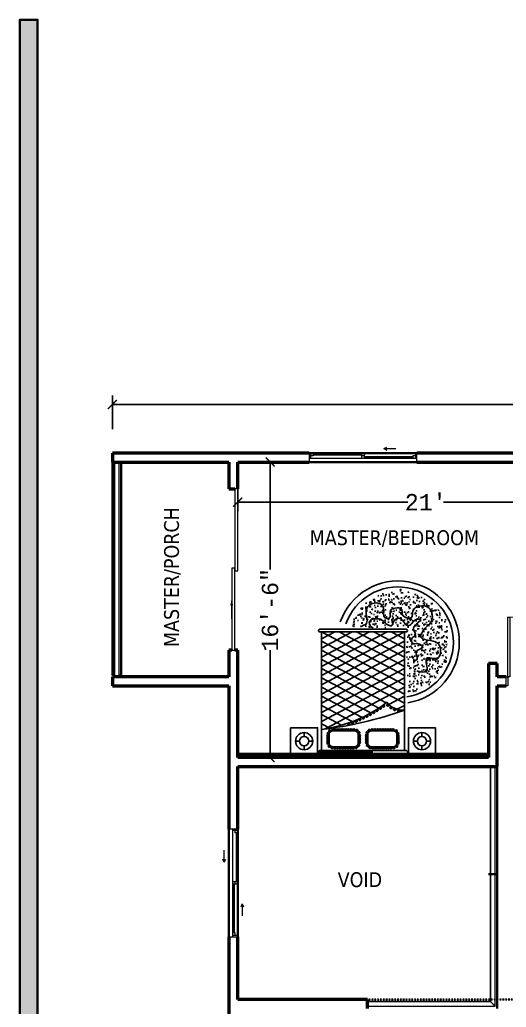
# Model space of a CAD drawing. Header units: inches. Extents: x 8351 to 42256, y 21052 to 33437.
# Drawn here: x 32769 to 33095, y 29821 to 30482 of the extents above; entities that cross this region are included whole.
import ezdxf

# ---------------------------------------------------------------- set-up
doc = ezdxf.new("R2010")
doc.units = ezdxf.units.IN
doc.header["$MEASUREMENT"] = 0
doc.linetypes.add('Overhead 1_16_', pattern=[0.101562, 0.0625, -0.039062])
for name, color, linetype, lineweight in [('A-DETL-GENF', 92, 'Continuous', 9), ('A-DIM', 7, 'Continuous', 25), ('A-DOOR', 10, 'Continuous', 13), ('A-DOOR-FRAM', 31, 'Continuous', 20), ('A-FLOR-HRAL', 11, 'Continuous', 9), ('A-GLAZ', 160, 'Continuous', 13), ('A-TEXT', 7, 'Continuous', 25), ('A-WALL', 7, 'Continuous', 35)]:
    doc.layers.add(name, color=color, linetype=linetype, lineweight=lineweight)
doc.layers.add('A-FUNTURE', color=241, linetype='Continuous')
doc.styles.add('PDF Tahoma', font='tahoma.ttf')
doc.styles.get("Standard").update_dxf_attribs({"font": 'consolab.ttf', "height": 11})
doc.dimstyles.get("Standard").update_dxf_attribs({"dimtxt": 11, "dimasz": 6, "dimexe": 6, "dimexo": 16, "dimgap": 0.09, "dimtad": 0, "dimdec": 0, "dimzin": 0, "dimdsep": 46, "dimlunit": 4, "dimtxsty": 'Standard', "dimblk": 'ARCHTICK', "dimcen": 0.09, "dimclrd": 256, "dimclre": 256, "dimclrt": 256, "dimadec": 0, "dimazin": 0, "dimtfac": 1, "dimtdec": 0, "dimtix": 1, "dimtofl": 0, "dimtmove": 0, "dimatfit": 2, "dimldrblk": 'ARCHTICK', "dimfxl": 1, "dimtolj": 1, "dimtzin": 0, "dimlwd": -1, "dimlwe": -1, "dimarcsym": 0})

# ---------------------------------------------------------------- blocks, each defined once
blk = doc.blocks.new('M_Window-Sliding-Double - 1500 x 1200mm-330903-D-FIRST-FLOOR')
at = {"layer": 'A-GLAZ'}
for q in [(16, 6.85), (16, 4.85), (22, 5.85)]:
    blk.add_line((14, 5.85), q, dxfattribs=at)
blk = doc.blocks.new('M_Door-Interior-Single-6_Panel-Wood - M_Door-Interior-Single-6_Panel-Wood-V3-D-FIRST-FLOOR')
at = {"layer": 'A-DOOR', "lineweight": 20}
for p, q in [((18.62, -2.88), (20, -2.88)), ((18.62, -42.88), (18.62, -2.88)), ((20, -2.88), (20, -42.88)), ((20, -42.88), (18.62, -42.88))]:
    blk.add_line(p, q, dxfattribs=at)
at = {"layer": 'A-DOOR', "lineweight": 9}
blk.add_arc((20, -2.88), 40, 180, 270, dxfattribs=at)
at = {"layer": 'A-DOOR-FRAM'}
for p, q in [((-20.98, 3.13), (-20, 3.13)), ((-20.98, -2.88), (-20.98, 3.13)), ((-20, 3.13), (-20, -2.88)), ((20, 3.13), (20.98, 3.13)), ((20, -2.88), (20, 3.13)), ((20.98, 3.13), (20.98, -2.88)), ((-20, -2.88), (-20.98, -2.88)), ((20.98, -2.88), (20, -2.88))]:
    blk.add_line(p, q, dxfattribs=at)
blk = doc.blocks.new('M_Door-Double-Sliding - 1700 x 2000mm 2-339915-D-FIRST-FLOOR')
at = {"layer": 'A-DETL-GENF', "lineweight": 13}
blk.add_hatch(color=256, dxfattribs=at).paths.add_polyline_path([(24.01, 4.53), (21, 4), (24.01, 3.47)], flags=0)
at = {"layer": 'A-DETL-GENF'}
for p, q in [((24.01, 4.53), (21, 4)), ((33, 4), (21, 4)), ((21, 4), (24.01, 3.47)), ((24.01, 3.47), (24.01, 4.53))]:
    blk.add_line(p, q, dxfattribs=at)
at = {"layer": 'A-DOOR', "lineweight": 20}
for p, q in [((0.98, 8), (-54, 8)), ((-54, 8), (-54, 6.03)), ((0.98, 6.03), (0.98, 8)), ((-54, 6.03), (0.98, 6.03)), ((54, 6.03), (-0.98, 6.03)), ((-0.98, 6.03), (-0.98, 4.06)), ((-0.98, 4.06), (54, 4.06)), ((54, 4.06), (54, 6.03))]:
    blk.add_line(p, q, dxfattribs=at)
blk = doc.blocks.new('M_Window-Sliding-Double - 1500 x 1200mm 8-340021-D-FIRST-FLOOR')
at = {"layer": 'A-GLAZ'}
for p, q in [((14, 5.85), (16, 6.85)), ((36, 2.85), (-36, 2.85)), ((14, 5.85), (16, 4.85)), ((14, 5.85), (22, 5.85)), ((-36, -3.15), (36, -3.15))]:
    blk.add_line(p, q, dxfattribs=at)
at = {"layer": 'A-GLAZ', "lineweight": 20}
for p, q in [((-36, 2.85), (-36, -3.15)), ((-36, 2.85), (-33.5, 2.85)), ((-35.25, 2.85), (-35.25, -0.65)), ((-33.5, 1.1), (-35.25, 1.1)), ((-33.5, 2.85), (-33.5, 1.1)), ((-0.875, -0.65), (-0.875, 2.85)), ((-0.875, 2.85), (0.875, 2.85)), ((0.875, 1.1), (-0.875, 1.1)), ((0.875, 2.85), (0.875, -0.65)), ((33.5, 1.1), (33.5, -0.65)), ((35.25, 1.1), (33.5, 1.1)), ((35.25, 2.85), (36, 2.85)), ((35.25, 2.85), (35.25, -0.65)), ((36, -3.15), (36, 2.85)), ((-36, -0.65), (-35.25, -0.65)), ((-0.875, -0.65), (0.875, -0.65)), ((33.5, -0.65), (36, -0.65))]:
    blk.add_line(p, q, dxfattribs=at)
at = {"layer": 'A-GLAZ', "lineweight": 9}
for p, q in [((-33.5, 2.85), (-0.875, 2.85)), ((0.875, 2.85), (35.25, 2.85)), ((-35.25, -0.65), (-0.875, -0.65)), ((0.875, -0.65), (33.5, -0.65))]:
    blk.add_line(p, q, dxfattribs=at)
at = {"layer": 'A-GLAZ', "lineweight": 30}
for p, q in [((-33.5, 1.975), (-0.875, 1.975)), ((0.875, 0.225), (33.5, 0.225))]:
    blk.add_line(p, q, dxfattribs=at)
blk = doc.blocks.new('Top Rail Type - Top Rail_Internal_-340200-D-FIRST-FLOOR')
at = {"layer": 'A-FLOR-HRAL'}
for p, q in [((-304.86, 368.38), (-304.86, 210.88)), ((-301.86, 207.88), (-301.86, 368.38)), ((-304.86, 210.88), (-387.36, 210.88)), ((-387.36, 207.88), (-301.86, 207.88))]:
    blk.add_line(p, q, dxfattribs=at)
blk.add_open_spline([(-301.86, 207.88), (-301.86, 207.88), (-301.88, 207.9), (-301.98, 208), (-302.11, 208.13), (-302.24, 208.26), (-302.35, 208.37), (-302.47, 208.5), (-302.6, 208.63), (-302.74, 208.77), (-302.89, 208.92), (-303.04, 209.07), (-303.2, 209.22), (-303.36, 209.38), (-303.51, 209.54), (-303.67, 209.69), (-303.82, 209.84), (-303.97, 209.99), (-304.11, 210.13), (-304.24, 210.26), (-304.36, 210.39), (-304.47, 210.5), (-304.6, 210.63), (-304.74, 210.76), (-304.83, 210.86), (-304.86, 210.88), (-304.86, 210.88)], degree=3, knots=[0, 0, 0, 0, 0.066667, 0.133333, 0.2, 0.233333, 0.266667, 0.3, 0.333333, 0.366667, 0.4, 0.433333, 0.466667, 0.5, 0.533333, 0.566667, 0.6, 0.633333, 0.666667, 0.7, 0.733333, 0.766667, 0.8, 0.866667, 0.933333, 1, 1, 1, 1], dxfattribs=at)
blk = doc.blocks.new('Top Rail Type - Top Rail_Internal_-V5-D-FIRST-FLOOR')
at = {"layer": 'A-FLOR-HRAL'}
for p, q in [((-304.88, 210.9), (-304.88, 368.38)), ((-301.83, 207.86), (-301.83, 368.38)), ((-387.36, 210.9), (-304.88, 210.9)), ((-387.36, 207.86), (-301.83, 207.86))]:
    blk.add_line(p, q, dxfattribs=at)
blk = doc.blocks.new('Top Rail Type - Top Rail_Internal_-340793-D-FIRST-FLOOR')
at = {"layer": 'A-FLOR-HRAL'}
for p, q in [((-556.86, 572.38), (-556.86, 428.38)), ((-553.86, 428.38), (-553.86, 572.38))]:
    blk.add_line(p, q, dxfattribs=at)
blk = doc.blocks.new('Top Rail Type - Top Rail_Internal_-V6-D-FIRST-FLOOR')
at = {"layer": 'A-FLOR-HRAL'}
for p, q in [((-556.88, 428.38), (-556.88, 572.38)), ((-553.83, 428.38), (-553.83, 572.38))]:
    blk.add_line(p, q, dxfattribs=at)
blk = doc.blocks.new('L')
for centre, radius in [((0, 15), 15), ((0, 8), 7.51)]:
    blk.add_circle(centre, radius)
blk = doc.blocks.new('*E85')
for p, rotation in [((-459, 879), 50.16030275748668), ((-428, 896), 8.693462774751994), ((-103, 894), 339.266580008633), ((-76, 870), 297.7997400258982), ((-470, 701), 97.06632003453065), ((-73, 691), 250.8937227488539), ((-454, 670), 138.5331600172653), ((-96, 663), 209.4268827661192), ((146, 520), 22.35851998242707), ((197, 540), 20.60777259956183), ((-98, 397), 31.11225689675329), ((-51, 425), 29.36150951388798), ((-3, 451), 27.61076213102283), ((46, 476), 25.86001474815761), ((96, 499), 24.10926736529229), ((-497, 339), 347.8222479572005), ((-445, 322), 335.8757408215989), ((-398, 295), 323.9292336859971), ((-357, 258), 311.9827265503954), ((-279, 273), 38.11524642821421), ((-235, 306), 36.36449904534899), ((-191, 338), 34.61375166248375), ((-145, 368), 32.86300427961852)]:
    blk.add_blockref('L', p, dxfattribs=dict(rotation=rotation))
at = {"xscale": -1}
for p, rotation in [((68, 870), 62.20025997410173), ((94, 894), 20.73341999136698), ((419, 896), 351.3065372252481), ((450, 879), 309.8396972425134), ((65, 691), 109.106277251146), ((462, 701), 262.9336799654693), ((87, 663), 150.5731172338808), ((445, 670), 221.4668399827347)]:
    blk.add_blockref('L', p, dxfattribs=dict(at, rotation=rotation))
blk = doc.blocks.new('A$C788A0360')
at = {"linetype": 'Continuous'}
for p, q in [((225, 369, -343), (225, 303, -343)), ((147, 225, -343), (81, 225, -343)), ((369, 225, -343), (303, 225, -343)), ((225, 147, -343), (225, 81, -343))]:
    blk.add_line(p, q, dxfattribs=at)
at = {"linetype": 'Continuous', "elevation": -343}
blk.add_lwpolyline([(0, 0), (450, 0), (450, 450), (0, 450)], close=True, dxfattribs=at)
at = {"linetype": 'Continuous'}
for radius in [144, 77.8]:
    blk.add_circle((225, 225, -343), radius, dxfattribs=at)
blk = doc.blocks.new('_ArchTick')
at = {"color": 0, "linetype": 'ByBlock', "const_width": 0.15}
blk.add_lwpolyline([(-0.5, -0.5), (0.5, 0.5)], dxfattribs=at)
blk = doc.blocks.new('*D86')
at = {"layer": 'A-DIM', "transparency": 16777216}
for p, q in [((32914.68, 30170), (32914.68, 30153.08)), ((33166.68, 30170), (33166.68, 30153.08)), ((32914.68, 30159.08), (33028.68, 30159.08)), ((33166.68, 30159.08), (33052.67, 30159.08))]:
    blk.add_line(p, q, dxfattribs=at)
at = {"layer": 'Defpoints', "color": 0, "transparency": 16777216}
for p in [(32914.68, 30186), (33166.68, 30186), (33166.68, 30159.08)]:
    blk.add_point(p, dxfattribs=at)
at = {"layer": 'A-DIM', "transparency": 16777216, "xscale": 6, "yscale": 6, "zscale": 6, "rotation": 180}
blk.add_blockref('_ArchTick', (32914.68, 30159.08), dxfattribs=at)
at = {"layer": 'A-DIM', "transparency": 16777216, "xscale": 6, "yscale": 6, "zscale": 6}
blk.add_blockref('_ArchTick', (33166.68, 30159.08), dxfattribs=at)
at = {"layer": 'A-DIM', "transparency": 16777216, "insert": (33040.68, 30159.08), "char_height": 11, "attachment_point": 5}
blk.add_mtext("\\A1;21'", dxfattribs=at)
blk = doc.blocks.new('*D87')
at = {"layer": 'A-DIM', "transparency": 16777216}
for p, q in [((32930.68, 30186), (32942.38, 30186)), ((32936.38, 30186), (32936.38, 30114.08)), ((32936.38, 29988), (32936.38, 30059.92)), ((32930.68, 29988), (32942.38, 29988))]:
    blk.add_line(p, q, dxfattribs=at)
at = {"layer": 'Defpoints', "color": 0, "transparency": 16777216}
for p in [(32914.68, 30186), (32914.68, 29988), (32936.38, 29988)]:
    blk.add_point(p, dxfattribs=at)
at = {"layer": 'A-DIM', "transparency": 16777216, "xscale": 6, "yscale": 6, "zscale": 6}
for p, rotation in [((32936.38, 30186), 90), ((32936.38, 29988), 270)]:
    blk.add_blockref('_ArchTick', p, dxfattribs=dict(at, rotation=rotation))
at = {"layer": 'A-DIM', "transparency": 16777216, "insert": (32936.38, 30087), "char_height": 11, "attachment_point": 5, "rotation": 90}
blk.add_mtext('\\A1;16\'-6"', dxfattribs=at)
blk = doc.blocks.new('*D88')
at = {"layer": 'A-DIM', "transparency": 16777216}
for p, q in [((32830.68, 30208), (32830.68, 30230.53)), ((33394.68, 30208), (33394.68, 30230.53)), ((32830.68, 30224.53), (33100.33, 30224.53)), ((33394.68, 30224.53), (33125.03, 30224.53))]:
    blk.add_line(p, q, dxfattribs=at)
at = {"layer": 'Defpoints', "color": 0, "transparency": 16777216}
for p in [(33394.68, 30224.53), (32830.68, 30192), (33394.68, 30192)]:
    blk.add_point(p, dxfattribs=at)
at = {"layer": 'A-DIM', "transparency": 16777216, "xscale": 6, "yscale": 6, "zscale": 6, "rotation": 180}
blk.add_blockref('_ArchTick', (32830.68, 30224.53), dxfattribs=at)
at = {"layer": 'A-DIM', "transparency": 16777216, "xscale": 6, "yscale": 6, "zscale": 6}
blk.add_blockref('_ArchTick', (33394.68, 30224.53), dxfattribs=at)
at = {"layer": 'A-DIM', "transparency": 16777216, "insert": (33112.68, 30224.53), "char_height": 11, "attachment_point": 5}
blk.add_mtext("\\A1;47'", dxfattribs=at)
blk = doc.blocks.new('*D89')
at = {"layer": 'A-DIM', "transparency": 16777216}
for p, q in [((33410.68, 30192), (33457.93, 30192)), ((33451.93, 30192), (33451.93, 29855.85)), ((33451.93, 29496), (33451.93, 29832.14)), ((33104.68, 29496), (33457.93, 29496))]:
    blk.add_line(p, q, dxfattribs=at)
at = {"layer": 'Defpoints', "color": 0, "transparency": 16777216}
for p in [(33394.68, 30192), (33088.68, 29496), (33451.93, 29496)]:
    blk.add_point(p, dxfattribs=at)
at = {"layer": 'A-DIM', "transparency": 16777216, "xscale": 6, "yscale": 6, "zscale": 6}
for p, rotation in [((33451.93, 30192), 90), ((33451.93, 29496), 270)]:
    blk.add_blockref('_ArchTick', p, dxfattribs=dict(at, rotation=rotation))
at = {"layer": 'A-DIM', "transparency": 16777216, "insert": (33451.93, 29844), "char_height": 11, "attachment_point": 5, "rotation": 90}
blk.add_mtext("\\A1;58'", dxfattribs=at)

msp = doc.modelspace()

# ---------------------------------------------------------------- hatches: boundary and pattern name
at = {"layer": 'A-FUNTURE', "ltscale": 120}
h = msp.add_hatch(dxfattribs=at)
h.set_pattern_fill('AR-CONC', color=256, scale=0.04, angle=-180, style=0)
h.set_pattern_definition([(230, (33519.306, 30448.479), (-7.287387, 0.637563), [0.762, -8.382]), (175, (33519.306, 30448.479), (1.40971, -7.642266), [0.6096, -6.7056]), (280.451, (33518.6985, 30448.532), (-5.8777, -7.00467), [0.6476, -7.1236]), (226.1842, (33519.306, 30446.447), (-10.84316, 1.68169), [1.143, -12.573]), (276.6356, (33518.402, 30446.587), (-9.49617, -9.89702), [0.9714, -10.6854]), (171.184, (33519.306, 30446.447), (-9.49618, -9.897), [0.9144, -10.0584]), (201, (33518.29, 30446.955), (-6.064595, 4.09062), [0.762, -8.382]), (146, (33518.29, 30446.955), (-2.47208, -7.36752), [0.6096, -6.7056]), (251.4514, (33517.7844, 30447.296), (-8.53666, -3.276914), [0.6476, -7.1236]), (217.5, (33519.3058, 30448.4789), (-0.123544, -3.382202), [0, -6.62432, 0, -6.8072, 0, -6.731]), (187.5, (33519.3058, 30448.479), (-2.672787, -4.007223), [0, -3.88112, 0, -6.47192, 0, -2.5654]), (147.5, (33521.5715, 30448.4789), (-5.423624, 0.22915), [0, -2.54, 0, -7.9248, 0, -10.5156]), (137.5, (33522.5875, 30448.479), (-5.925167, -1.01706), [0, -3.302, 0, -5.26288, 0, -7.4676])])
h.paths.add_polyline_path([(33029.18, 30030.43), (33043.43, 30036.55), (33050.39, 30044.83), (33055.7, 30053.77), (33055.86, 30076.44), (33051.72, 30084.72), (33042.6, 30093.65), (33024.54, 30100.94), (33008.96, 30097.63), (32999.35, 30090.84), (32990.4, 30078.92), (32990.4, 30075.28), (33032.99, 30075.12), (33030.67, 30072.14), (33027.19, 30068)])
at = {"layer": 'A-WALL', "transparency": 33554687}
h = msp.add_hatch(dxfattribs=at)
h.set_pattern_fill('GRAVEL', color=8, scale=26, angle=268)
h.set_pattern_definition([(136.01279, (29298.2475, 29253.3007), (-226.5983582, 216.0397742), [3.49794, -346.29629]), (92.96974, (29295.7308, 29255.73), (15.09551853, -312.71732494), [6.00257, -594.25404]), (40.510447, (29295.4198, 29261.7245), (-294.8996457, -249.860359), [4.23249, -419.01685]), (175.27369, (29289.2776, 29272.0852), (518.77584314, -44.1318998), [5.46619, -541.15251]), (200.833654, (29283.83, 29272.5356), (316.3468726, 119.03216454), [5.36003, -530.6437]), (265.27369, (29278.8205, 29270.6293), (44.1318998, 518.77584314), [5.46619, -541.15251]), (305.69424, (29278.3701, 29265.1817), (-248.04558514, 346.86796868), [7.22875, -715.64606]), (340.255328, (29282.5877, 29259.3109), (565.29984466, -201.85164263), [6.82469, -675.64436]), (29.429566, (29289.0112, 29257.0053), (345.05319485, 196.07726213), [5.4847, -542.9859]), (83.23636, (29293.7882, 29259.7002), (-35.9654176, -284.9183896), [6.26163, -306.81983]), (130.397438, (29294.5256, 29265.9183), (-274.93713356, 321.79119409), [8.09765, -801.66775]), (46.814075, (29288.1195, 29246.37), (162.2566774, 176.444809), [2.76383, -273.61997]), (79.469234, (29290.011, 29248.3852), (-63.7643529, -335.9793257), [5.25816, -520.5593]), (133, (29290.972, 29253.555), (-25.98416, 0.90739), [3.67695, -33.0926]), (111.19859, (29294.1536, 29255.2648), (47.4313884, -131.7355813), [1.9801, -196.03]), (199.80141, (29293.4376, 29257.111), (78.8598714, 23.262001), [2.80028, -137.214]), (298.96376, (29290.803, 29256.1623), (49.246162, -79.7672583), [4.54815, -147.0566]), (69.56505, (29293.005, 29252.183), (-27.798935, -51.060936), [3.28877, -78.93045]), (284.38954, (29293.9639, 29272.1817), (68.87861536, -262.56377577), [4.6072, -456.11397]), (338.346176, (29295.1088, 29267.719), (-282.1962289, 113.9179021), [3.86519, -382.6526]), (201.19859, (29298.202, 29252.0015), (131.7355813, 47.4313884), [3.96019, -194.04991]), (251.61046, (29294.51, 29250.5695), (87.02635365, 257.1194543), [4.6072, -456.11397]), (247.443955, (29277.8537, 29272.7443), (56.5052576, 128.1060337), [4.44288, -217.70122]), (202.77514, (29276.1495, 29268.6413), (290.3627111, 119.9395515), [3.72263, -368.54072]), (334.80141, (29272.209, 29252.649), (128.1060337, -56.5052576), [3.96019, -194.04991]), (285.354025, (29275.7923, 29250.963), (-92.1406161, 341.4236472), [4.3584, -431.48101]), (337.443955, (29272.6535, 29265.3813), (-128.1060337, 56.5052576), [2.22144, -219.92266]), (9.30993, (29272.2634, 29254.208), (104.844033, 22.354614), [1.32574, -131.24877]), (73.96376, (29273.5717, 29254.4226), (-28.706322, -77.045098), [5.36003, -101.84072]), (94.009006, (29275.0523, 29259.574), (16.91029236, -260.74900194), [4.9673, -491.762]), (211.69007, (29288.464, 29256.244), (52.87571, 24.169388), [3.74977, -89.99456]), (261.157227, (29285.2736, 29254.2741), (-67.39390055, -439.9159717), [6.54664, -648.11663]), (328.945396, (29284.2672, 29247.8053), (-178.2595829, 110.2883544), [2.67686, -265.00953]), (358, (29286.56, 29246.424), (26.89155, 25.07677), [1.56, -24.44]), (28.25644, (29275.85, 29260.0665), (-185.5186782, -97.5849376), [3.61202, -357.59152]), (316.01279, (29279.0316, 29261.7765), (226.5983582, -216.0397742), [6.99587, -342.79835]), (268, (29284.065, 29256.918), (25.07677, -26.89155), [6.76, -19.24]), (233.304846, (29283.8292, 29250.162), (-190.96299966, -253.4899066), [4.11096, -406.98513]), (162.0546, (29281.3727, 29246.8657), (-103.029259, 29.613709), [3.78565, -185.4972]), (115.645975, (29277.7712, 29248.0321), (-242.60126365, 502.7729377), [6.16369, -610.20633]), (83.42608, (29275.1035, 29253.5886), (37.7801914, 336.88671262), [6.52077, -645.55591])])
h.paths.add_polyline_path([(32780.59, 30482.28), (32768.59, 30482.28), (32768.59, 29269.97), (32780.59, 29269.97)])

# ---------------------------------------------------------------- linework, layer by layer
at = {"layer": 'A-FUNTURE', "ltscale": 120}
for p, q in [((33027.87, 30074), (32969.49, 30074)), ((33027.87, 30072.22), (32969.49, 30072.22)), ((32970.84, 29992.66), (32970.84, 30072.22)), ((32991.41, 30072.22), (32970.84, 30061.37)), ((33026.43, 30072.22), (32970.84, 30042.9)), ((33014.76, 30072.22), (32970.84, 30049.06)), ((33003.08, 30072.22), (32970.84, 30055.21)), ((32979.73, 30072.22), (32970.84, 30067.53)), ((32970.92, 30072.22), (33026.52, 30042.9)), ((32982.6, 30072.22), (33026.52, 30049.06)), ((32994.28, 30072.22), (33026.52, 30055.21)), ((33005.95, 30072.22), (33026.52, 30061.37)), ((33017.63, 30072.22), (33026.52, 30067.53)), ((33026.43, 29992.66), (33026.43, 30072.22)), ((33026.43, 30066.06), (32970.84, 30036.74)), ((32970.92, 30066.06), (33026.52, 30036.74)), ((33026.43, 30059.9), (32970.84, 30030.58)), ((33026.43, 30059.9), (32970.84, 30030.58)), ((32970.92, 30059.9), (33026.52, 30030.58)), ((32970.92, 30059.9), (33026.52, 30030.58)), ((33026.43, 30053.74), (32970.84, 30024.42)), ((33026.43, 30053.74), (32970.84, 30024.42)), ((33026.43, 30047.59), (32970.84, 30018.26)), ((32970.92, 30053.74), (33026.52, 30024.42)), ((32970.92, 30053.74), (33026.52, 30024.42)), ((32970.92, 30047.59), (33014.29, 30024.72)), ((33026.43, 30041.43), (32970.84, 30012.11)), ((32970.92, 30041.43), (33009.32, 30021.18)), ((32970.92, 30035.27), (33003.91, 30017.87)), ((33026.43, 30035.27), (32973.31, 30007.25)), ((32970.92, 30029.11), (32998, 30014.83)), ((33026.43, 30029.11), (33015.96, 30023.59)), ((32970.92, 30022.95), (32991.51, 30012.09)), ((33026.43, 30022.95), (33021.52, 30020.36)), ((32970.84, 30016.84), (32984.35, 30009.71)), ((32970.84, 30010.68), (32976.33, 30007.79)), ((32975.99, 30003.74), (32975.99, 29997.51)), ((32993.02, 30005.96), (32978.43, 30005.96)), ((32995.45, 29997.51), (32995.45, 30003.74)), ((33001.9, 29997.51), (33001.9, 30003.74)), ((33004.34, 30005.96), (33018.93, 30005.96)), ((33021.36, 30003.74), (33021.36, 29997.51)), ((32978.43, 29995.29), (32993.02, 29995.29)), ((33018.93, 29995.29), (33004.34, 29995.29)), ((33005.22, 29991.92), (32968.77, 29991.92)), ((33027.87, 29992.66), (32969.49, 29992.66)), ((33027.87, 29990), (32969.49, 29990)), ((33028.45, 29990.42), (32997.37, 29990.42))]:
    msp.add_line(p, q, dxfattribs=at)
for radius in [41.07, 37.07]:
    msp.add_arc((33022.17, 30065.25), radius, 279.20948, 160.59433, dxfattribs=at)
for centre, major_axis, start_param, end_param in [((32969.87, 30073.11), (-1.05, 0), 5.087261, 7.479109), ((33027.48, 30073.11), (-1.05, 0), 1.945669, 4.337516), ((32958.16, 30085.77), (87.27, 0), -1.425017, -0.865886), ((33025.36, 30031.51), (-12.79, 0), 0.586446, 1.654692), ((32944.02, 30208.62), (222.44, 0), -1.449949, -1.191271), ((32978.43, 30003.74), (2.43, 0), 1.570796, 3.141593), ((32993.02, 30003.74), (2.43, 0), 0, 1.570796), ((33004.34, 30003.74), (-2.43, 0), 4.712389, 6.283185), ((33018.93, 30003.74), (2.43, 0), 0, 1.570796), ((32978.43, 29997.51), (-2.43, 0), 0, 1.570796), ((32993.02, 29997.51), (-2.43, 0), 1.570796, 3.141593), ((33004.34, 29997.51), (2.43, 0), 3.141593, 4.712389), ((33018.93, 29997.51), (-2.43, 0), 1.570796, 3.141593), ((32970.18, 29991.33), (1.62, 0), 2.013311, 4.269875), ((33027.18, 29991.33), (-1.62, 0), 2.013311, 4.269875)]:
    msp.add_ellipse(centre, major_axis=major_axis, ratio=0.913573, start_param=start_param, end_param=end_param, dxfattribs=at)
for points in [[(33034.81, 30046.03), (33041.37, 30046.03), (33041.37, 30054.55), (33048.37, 30054.55), (33049.68, 30063.5), (33044, 30066.34), (33037.66, 30068.52), (33040.28, 30074.64), (33044.22, 30078.79), (33042.69, 30088.4), (33031.97, 30085.99), (33031.31, 30082.06), (33025.19, 30083.59), (33024.53, 30087.52), (33020.16, 30088.18), (33017.1, 30086.43), (33016.22, 30081.41), (33013.6, 30081.63), (33012.51, 30087.52), (33011.63, 30089.92), (33002.89, 30090.14), (33000.7, 30085.34), (33001.35, 30080.75), (33000.7, 30077.48), (32998.73, 30076.38), (32996.98, 30075.51)], [(33032.19, 30052.58), (33035.03, 30054.11), (33034.16, 30058.48), (33036.78, 30060.66), (33038.75, 30061.75), (33035.03, 30064.37), (33032.19, 30064.37), (33031.31, 30067.65), (33033.72, 30070.05), (33032.63, 30073.76), (33034.81, 30077.91), (33037.22, 30080.53), (33033.94, 30080.32), (33030.66, 30077.04), (33028.25, 30076.38), (33025.85, 30079.22), (33022.79, 30081.41), (33018.63, 30078.13), (33018.19, 30076.6), (33015.79, 30076.6), (33011.63, 30079.88), (33006.38, 30080.97), (33003.1, 30079.44), (33003.98, 30075.73), (33005.51, 30074.86)]]:
    msp.add_spline(points, degree=3, dxfattribs=at)
at = {"layer": 'A-WALL', "lineweight": 50}
for p, q in [((32962.68, 30192), (32830.68, 30192)), ((32830.68, 30192), (32830.68, 30186)), ((33175.68, 30192), (33034.68, 30192)), ((32830.68, 30186), (32908.68, 30186)), ((32908.68, 30186), (32908.68, 30168)), ((32914.68, 30168), (32914.68, 30186)), ((32914.68, 30186), (32962.68, 30186)), ((33034.68, 30186), (33160.68, 30186)), ((32908.68, 30168), (32912.71, 30168)), ((32910.74, 30060), (32908.68, 30060)), ((32908.68, 30060), (32908.68, 30042)), ((32914.68, 30060), (32912.71, 30060)), ((32914.68, 29988), (32914.68, 30060)), ((33088.68, 30051), (33082.68, 30051)), ((33082.68, 30051), (33082.68, 29988)), ((33088.68, 30042), (33088.68, 30051)), ((32908.68, 30042), (32830.68, 30042)), ((32830.68, 30042), (32830.68, 30036)), ((33094.69, 30042), (33088.68, 30042)), ((32830.68, 30036), (32908.68, 30036)), ((32908.68, 30036), (32908.68, 29940)), ((33088.68, 29982), (33088.68, 30036)), ((33088.68, 30036), (33094.69, 30036)), ((33082.68, 29990), (32914.68, 29990)), ((33082.68, 29988), (32914.68, 29988)), ((32914.68, 29940), (32914.68, 29982)), ((32914.68, 29982), (33088.68, 29982)), ((32908.68, 29868), (32908.68, 29778)), ((32914.68, 29826), (32914.68, 29868)), ((33001.68, 29826), (32914.68, 29826)), ((33001.68, 29820), (33001.68, 29826))]:
    msp.add_line(p, q, dxfattribs=at)
at = {"layer": 'A-WALL'}
for p, q in [((32962.68, 30192), (33277.68, 30192)), ((32830.68, 30043), (32830.68, 30186)), ((32836.68, 30186), (32836.68, 30042)), ((33034.68, 30186), (32962.68, 30186)), ((32832.16, 30043), (32830.68, 30043)), ((32836.68, 30043), (32835.2, 30043)), ((33088.68, 29982), (33088.68, 29820)), ((32908.68, 29868), (32908.68, 29940)), ((32914.68, 29940), (32914.68, 29868)), ((33088.68, 29910), (33082.68, 29910))]:
    msp.add_line(p, q, dxfattribs=at)
at = {"layer": 'A-WALL', "color": 8, "linetype": 'Overhead 1_16_'}
msp.add_line((33001.68, 29826), (33160.68, 29826), dxfattribs=at)
at = {"layer": 'A-WALL'}
msp.add_lwpolyline([(32768.59, 29269.97), (32780.59, 29269.97), (32780.59, 30482.28), (32768.59, 30482.28)], close=True, dxfattribs=at)

# ---------------------------------------------------------------- block references
at = {"layer": 'A-DOOR'}
for name, p, rotation in [('M_Door-Double-Sliding - 1700 x 2000mm 2-339915-D-FIRST-FLOOR', (32906.68, 30114), 269.9999999999999), ('M_Door-Interior-Single-6_Panel-Wood - M_Door-Interior-Single-6_Panel-Wood-V3-D-FIRST-FLOOR', (33115.68, 30039.12), 180)]:
    msp.add_blockref(name, p, dxfattribs=dict(at, rotation=rotation))
at = {"layer": 'A-FLOR-HRAL'}
for name in ['Top Rail Type - Top Rail_Internal_-V6-D-FIRST-FLOOR', 'Top Rail Type - Top Rail_Internal_-340793-D-FIRST-FLOOR', 'Top Rail Type - Top Rail_Internal_-340200-D-FIRST-FLOOR', 'Top Rail Type - Top Rail_Internal_-V5-D-FIRST-FLOOR']:
    msp.add_blockref(name, (33389.03, 29613.62), dxfattribs=at)
at = {"layer": 'A-FUNTURE', "ltscale": 120, "zscale": 0.04}
for name, p, xscale, yscale, rotation in [('*E85', (32998.47, 30035.16), 0.04864904047065029, 0.04444444444444445, 180), ('A$C788A0360', (32950.18, 30008, 13.71), -0.04, 0.04, 180), ('A$C788A0360', (33047.18, 30008, 13.71), 0.04, 0.04, 180), ('L', (33001.9, 30002.87), 0.04444444444444445, 0.04864904047065029, 89.99999999999997), ('L', (33001.9, 30001.26), 0.04444444444444445, 0.04864904047065029, 89.99999999999997), ('L', (33021.36, 30002.4), 0.04444444444444445, 0.04864904047065029, 270), ('L', (33021.36, 30000.79), 0.04444444444444445, 0.04864904047065029, 270), ('L', (33001.9, 29999.65), 0.04444444444444445, 0.04864904047065029, 89.99999999999997), ('L', (33001.9, 29998.04), 0.04444444444444445, 0.04864904047065029, 89.99999999999997), ('L', (33005.22, 29995.29), 0.04864904047065029, 0.04444444444444445, 180), ('L', (33006.98, 29995.29), 0.04864904047065029, 0.04444444444444445, 180), ('L', (33008.74, 29995.29), 0.04864904047065029, 0.04444444444444445, 180), ('L', (33010.5, 29995.29), 0.04864904047065029, 0.04444444444444445, 180), ('L', (33012.26, 29995.29), 0.04864904047065029, 0.04444444444444445, 180), ('L', (33014.02, 29995.29), 0.04864904047065029, 0.04444444444444445, 180), ('L', (33015.78, 29995.29), 0.04864904047065029, 0.04444444444444445, 180), ('L', (33017.54, 29995.29), 0.04864904047065029, 0.04444444444444445, 180), ('L', (33021.36, 29999.19), 0.04444444444444445, 0.04864904047065029, 270), ('L', (33021.36, 29997.58), 0.04444444444444445, 0.04864904047065029, 270)]:
    msp.add_blockref(name, p, dxfattribs=dict(at, xscale=xscale, yscale=yscale, rotation=rotation))
at = {"layer": 'A-FUNTURE', "ltscale": 120, "extrusion": (0, 0, -1), "zscale": -0.04}
for p, xscale, yscale, rotation in [((-32975.99, 30002.4), 0.04444444444444445, 0.04864904047065029, 270), ((-32975.99, 30000.79), 0.04444444444444445, 0.04864904047065029, 270), ((-32995.45, 30002.87), 0.04444444444444445, 0.04864904047065029, 90.00000000000001), ((-32995.45, 30001.26), 0.04444444444444445, 0.04864904047065029, 90.00000000000001), ((-32975.99, 29999.19), 0.04444444444444445, 0.04864904047065029, 270), ((-32975.99, 29997.58), 0.04444444444444445, 0.04864904047065029, 270), ((-32979.82, 29995.29), 0.04864904047065029, 0.04444444444444445, 180), ((-32981.58, 29995.29), 0.04864904047065029, 0.04444444444444445, 180), ((-32983.34, 29995.29), 0.04864904047065029, 0.04444444444444445, 180), ((-32985.1, 29995.29), 0.04864904047065029, 0.04444444444444445, 180), ((-32986.86, 29995.29), 0.04864904047065029, 0.04444444444444445, 180), ((-32988.62, 29995.29), 0.04864904047065029, 0.04444444444444445, 180), ((-32990.38, 29995.29), 0.04864904047065029, 0.04444444444444445, 180), ((-32992.14, 29995.29), 0.04864904047065029, 0.04444444444444445, 180), ((-32995.45, 29999.65), 0.04444444444444445, 0.04864904047065029, 90.00000000000001), ((-32995.45, 29998.04), 0.04444444444444445, 0.04864904047065029, 90.00000000000001)]:
    msp.add_blockref('L', p, dxfattribs=dict(at, xscale=xscale, yscale=yscale, rotation=rotation))
at = {"layer": 'A-FUNTURE', "ltscale": 120, "extrusion": (0, 0, -1), "xscale": 0.04864904047065029, "yscale": 0.04444444444444445, "zscale": -0.04}
for p in [(-32978.43, 30005.96), (-32980.19, 30005.96), (-32981.95, 30005.96), (-32983.71, 30005.96), (-32985.47, 30005.96), (-32987.23, 30005.96), (-32988.99, 30005.96), (-32990.75, 30005.96), (-32992.51, 30005.96)]:
    msp.add_blockref('L', p, dxfattribs=at)
at = {"layer": 'A-FUNTURE', "ltscale": 120, "xscale": 0.04864904047065029, "yscale": 0.04444444444444445, "zscale": 0.04}
for p in [(33004.85, 30005.96), (33006.61, 30005.96), (33008.37, 30005.96), (33010.13, 30005.96), (33011.89, 30005.96), (33013.65, 30005.96), (33015.41, 30005.96), (33017.17, 30005.96), (33018.93, 30005.96)]:
    msp.add_blockref('L', p, dxfattribs=at)
at = {"layer": 'A-GLAZ'}
msp.add_blockref('M_Window-Sliding-Double - 1500 x 1200mm 8-340021-D-FIRST-FLOOR', (32998.68, 30189.15), dxfattribs=at)
for name, p, rotation in [('M_Window-Sliding-Double - 1500 x 1200mm 8-340021-D-FIRST-FLOOR', (32911.83, 29904), 269.9999999999999), ('M_Window-Sliding-Double - 1500 x 1200mm-330903-D-FIRST-FLOOR', (32911.53, 29904), 90)]:
    msp.add_blockref(name, p, dxfattribs=dict(at, rotation=rotation))

# ---------------------------------------------------------------- texts
at = {"layer": 'A-TEXT', "color": 7, "insert": (32876.55, 30062.01), "char_height": 9.944, "attachment_point": 7, "rotation": 90, "style": 'PDF Tahoma'}
msp.add_mtext('MASTER/PORCH', dxfattribs=at)
at = {"layer": 'A-TEXT', "color": 7, "char_height": 9.944, "attachment_point": 7, "style": 'PDF Tahoma'}
for s, insert in [('MASTER/BEDROOM', (32962.92, 30129.06)), ('VOID', (32981.71, 29901.05))]:
    msp.add_mtext(s, dxfattribs=dict(at, insert=insert))

# ---------------------------------------------------------------- dimensions: what is measured, and where the dimension line sits
at = {"layer": 'A-DIM'}
for base, p1, p2, picture, middle in [((33394.68, 30224.53), (32830.68, 30192), (33394.68, 30192), '*D88', (33112.68, 30224.53)), ((33166.68, 30159.08), (32914.68, 30186), (33166.68, 30186), '*D86', (33040.68, 30159.08))]:
    dim = msp.add_linear_dim(base=base, p1=p1, p2=p2, dimstyle='Standard', dxfattribs=at)
    dim.commit()
    dim.dimension.update_dxf_attribs({"geometry": picture, "text_midpoint": middle})
for base, p1, p2, picture, middle in [((33451.93, 29496), (33394.68, 30192), (33088.68, 29496), '*D89', (33451.93, 29844)), ((32936.38, 29988), (32914.68, 30186), (32914.68, 29988), '*D87', (32936.38, 30087))]:
    dim = msp.add_linear_dim(base=base, p1=p1, p2=p2, angle=90, dimstyle='Standard', dxfattribs=at)
    dim.commit()
    dim.dimension.update_dxf_attribs({"geometry": picture, "text_midpoint": middle})

doc.saveas('drawing.dxf')
